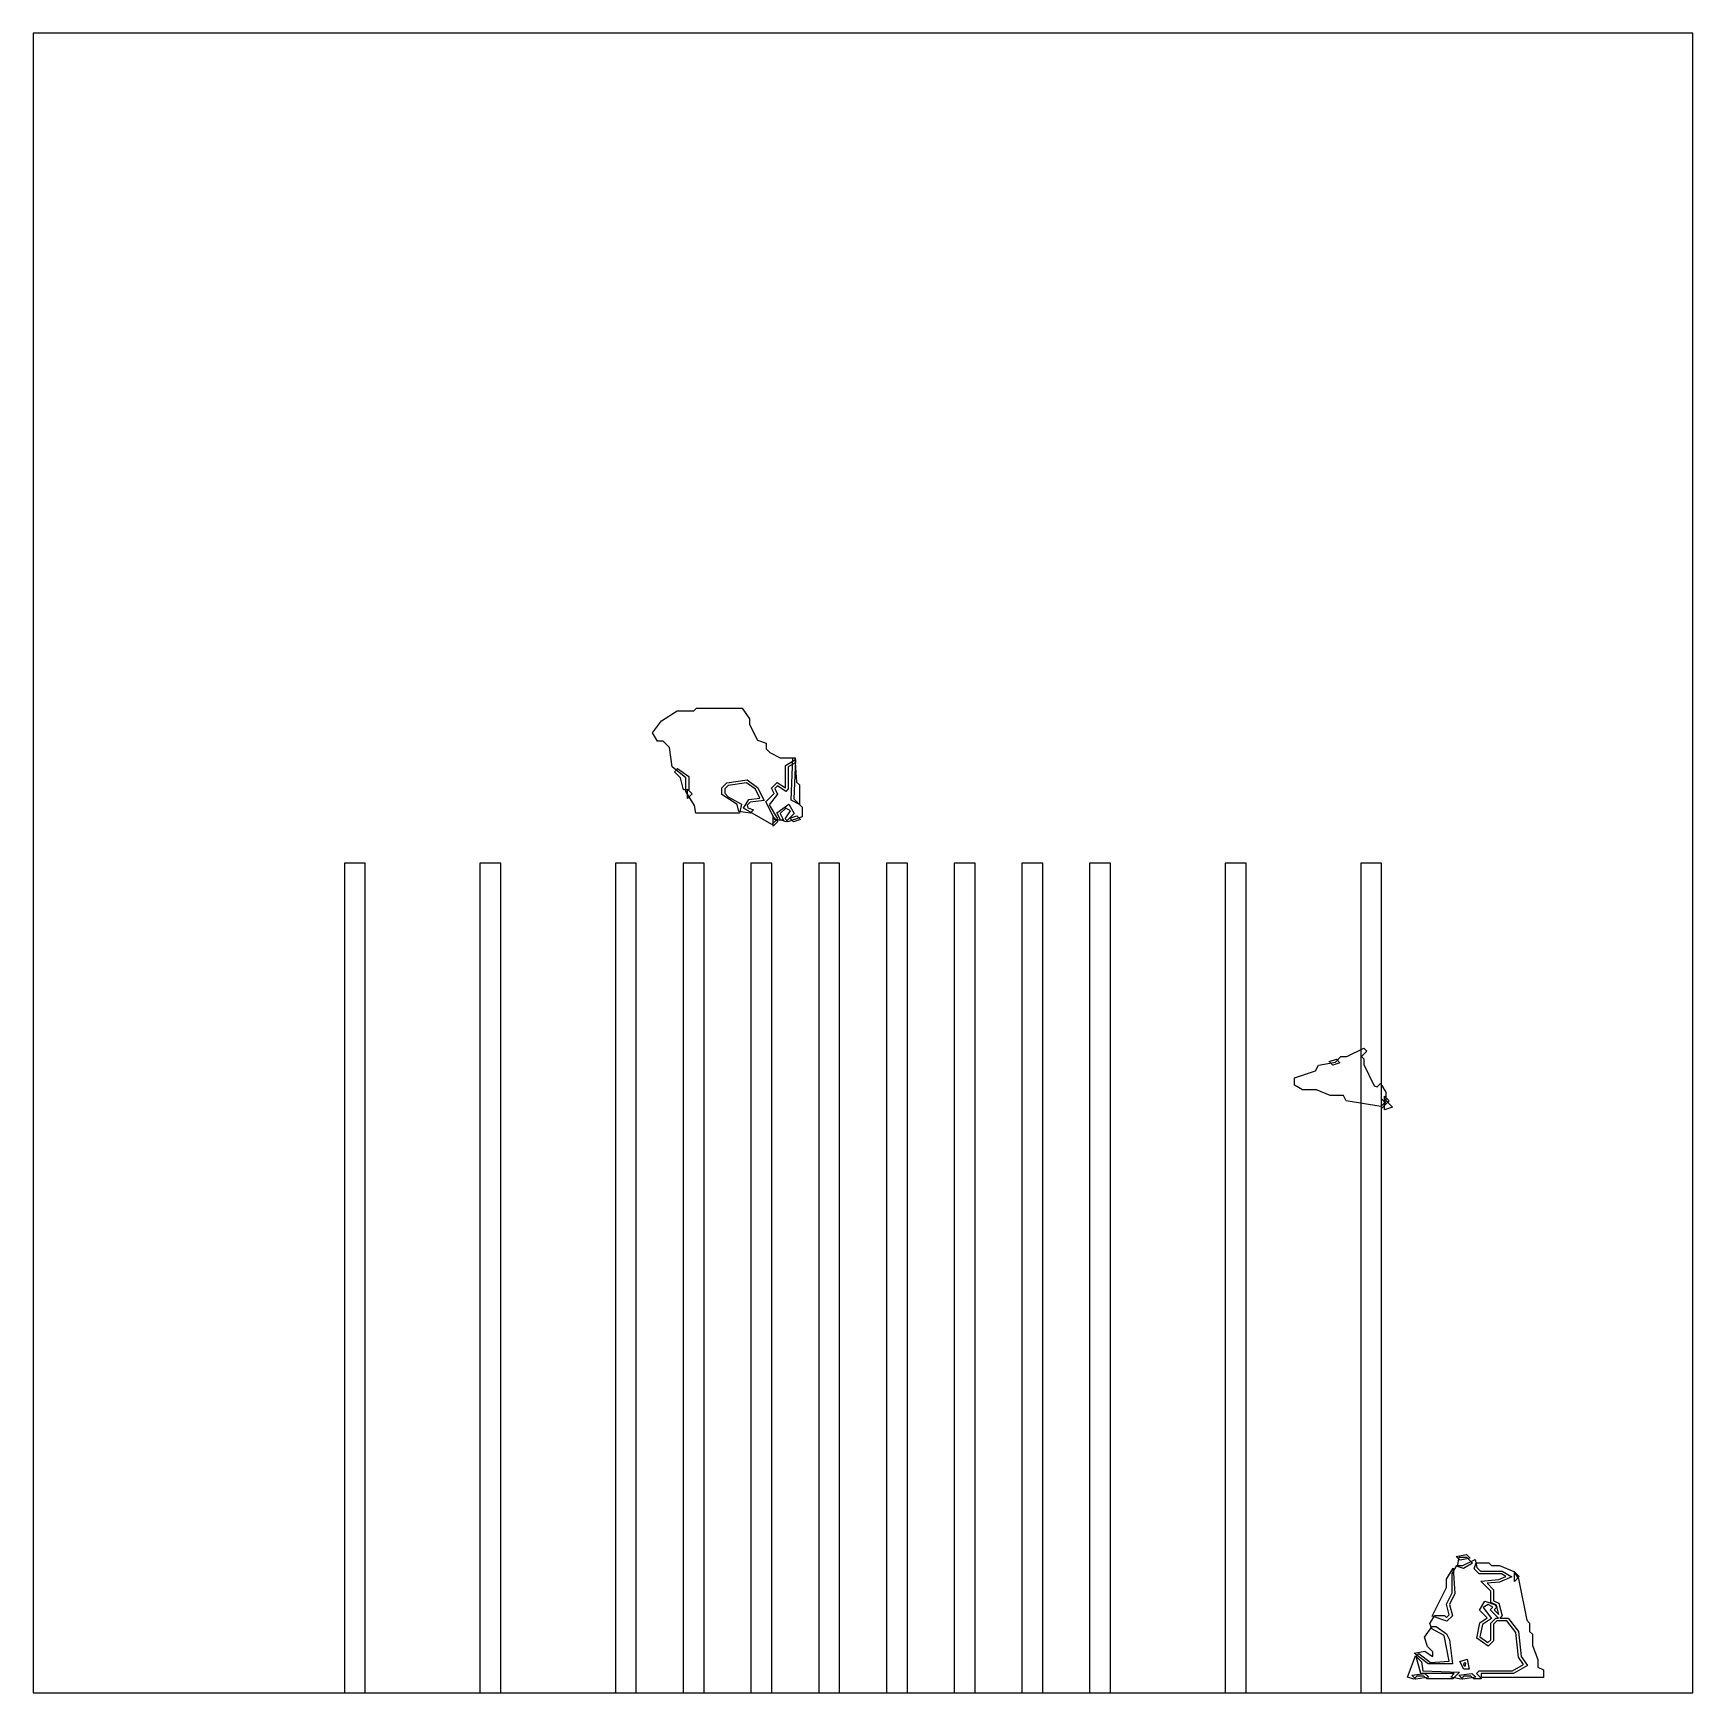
# Model space of a CAD drawing. Header units: millimetres. Extents: x 0 to 283, y 0 to 283.
import ezdxf

# ---------------------------------------------------------------- set-up
doc = ezdxf.new("R2010")
doc.units = ezdxf.units.MM
for name, color, linetype in [('CUT_OUTLINE', 5, 'Continuous'), ('CUT_SLOT', 1, 'Continuous'), ('ENG_D', 3, 'Continuous'), ('ENG_K', 2, 'Continuous'), ('ENG_L', 4, 'Continuous')]:
    doc.layers.add(name, color=color, linetype=linetype)

msp = doc.modelspace()

# ---------------------------------------------------------------- linework, layer by layer
at = {"layer": 'CUT_OUTLINE'}
msp.add_lwpolyline([(0, 0), (282.84, 0), (282.84, 282.84), (0, 282.84), (0, 0)], close=True, dxfattribs=at)
at = {"layer": 'CUT_SLOT'}
for points in [[(53.04, 0), (56.6, 0), (56.6, 141.42), (53.04, 141.42), (53.04, 0)], [(76.13, 0), (79.69, 0), (79.69, 141.42), (76.13, 141.42), (76.13, 0)], [(99.22, 0), (102.79, 0), (102.79, 141.42), (99.22, 141.42), (99.22, 0)], [(110.77, 0), (114.34, 0), (114.34, 141.42), (110.77, 141.42), (110.77, 0)], [(122.32, 0), (125.88, 0), (125.88, 141.42), (122.32, 141.42), (122.32, 0)], [(133.87, 0), (137.43, 0), (137.43, 141.42), (133.87, 141.42), (133.87, 0)], [(145.41, 0), (148.98, 0), (148.98, 141.42), (145.41, 141.42), (145.41, 0)], [(156.96, 0), (160.52, 0), (160.52, 141.42), (156.96, 141.42), (156.96, 0)], [(168.51, 0), (172.07, 0), (172.07, 141.42), (168.51, 141.42), (168.51, 0)], [(180.05, 0), (183.62, 0), (183.62, 141.42), (180.05, 141.42), (180.05, 0)], [(203.15, 0), (206.71, 0), (206.71, 141.42), (203.15, 141.42), (203.15, 0)], [(226.24, 0), (229.81, 0), (229.81, 141.42), (226.24, 141.42), (226.24, 0)]]:
    msp.add_lwpolyline(points, close=True, dxfattribs=at)
at = {"layer": 'ENG_D'}
for points in [[(124.87, 151.84), (126.29, 153.25), (125.81, 154.2), (126.78, 155.16), (128.19, 154.22), (128.22, 154.25), (128.22, 158.05), (129.89, 159.05), (129.64, 152.36), (131.05, 150.95), (131.05, 149.27), (128.63, 148.46), (128.15, 148.93), (129.07, 150.3), (128.26, 150.79), (127.33, 149.86), (127.9, 148.73), (126.43, 148.73), (124.87, 151.84)], [(110.83, 153.91), (110.33, 155.91), (109.27, 156.98), (109.81, 157.52), (111.72, 156.16), (111.72, 153.91), (110.83, 153.91)], [(120.25, 150.17), (120, 151.41), (117.38, 153.08), (117.38, 154.25), (118.21, 155.08), (121.68, 155.57), (123.46, 154.31), (124.58, 152.07), (122.2, 151.8), (121.66, 151.26), (121.81, 150.8), (122.77, 150.48), (122.18, 149.89), (120.25, 150.17)], [(111.49, 154.01), (112.29, 153.21), (111.49, 152.4), (111.49, 154.01)], [(126.91, 148.49), (126.1, 147.69), (126.1, 149.3), (126.91, 148.49)], [(222.1, 107.99), (222.7, 107.38), (221.5, 106.97), (220.89, 107.58), (222.1, 107.99)], [(229.81, 99.6), (229.81, 101.21), (230.61, 100.41), (229.81, 99.6)], [(230.28, 100.08), (230.28, 101.69), (231.09, 100.88), (230.28, 100.08)], [(236.15, 6.68), (238.13, 5.19), (241.31, 5.4), (240.44, 9.75), (238.34, 10.92), (238.04, 11.81), (238.87, 13.2), (240.51, 13.2), (240.89, 12.83), (241.33, 13.27), (240.87, 15.11), (241.83, 17.03), (241.83, 20.34), (242.64, 21.68), (243.66, 21.68), (245.77, 22.74), (246.05, 21.33), (246.64, 20.74), (250.38, 20.74), (252.01, 19.76), (249.9, 18.86), (247.77, 18.67), (248.9, 17.54), (248.9, 15.7), (249.81, 15.25), (250.34, 13.13), (249.94, 12.73), (251.37, 12.73), (253.14, 10.46), (253.61, 6.21), (254.66, 4.63), (252.26, 3.3), (246.78, 3.3), (246.78, 2.36), (245.5, 2.36), (245.03, 2.83), (243.81, 2.83), (243.32, 2.34), (241.59, 2.68), (242.2, 3.3), (236.47, 3.3), (235.67, 6.2), (236.15, 6.68)], [(244.9, 22.95), (243.17, 22.61), (242.53, 23.24), (244.27, 23.59), (244.9, 22.95)], [(252.44, 20.6), (253.24, 19.8), (252.44, 18.99), (252.44, 20.6)], [(249.75, 12.73), (248.33, 14.14), (248.76, 14.57), (247.96, 15.05), (247.13, 14.55), (248.53, 12.67), (246.99, 11.64), (246.57, 9.53), (247.93, 8.56), (248.43, 9.05), (248.43, 11.88), (249.28, 12.73), (249.75, 12.73)], [(237.2, 3.31), (237.85, 2.66), (235.62, 2.34), (234.97, 3), (237.2, 3.31)], [(244.04, 4.49), (244.15, 5.03), (243.87, 5.12), (243.75, 4.78), (244.04, 4.49)]]:
    msp.add_lwpolyline(points, close=True, dxfattribs=at)
at = {"layer": 'ENG_K'}
for points in [[(129.16, 152.12), (129.45, 159.33), (129.78, 159.34), (130.1, 155.2), (130.58, 154.72), (130.58, 151.41), (129.16, 152.12)], [(128.96, 149.07), (130.17, 149.47), (130.78, 148.86), (129.57, 148.46), (128.96, 149.07)], [(230.28, 101.21), (231.66, 99.83), (230.28, 99.38), (230.28, 101.21)], [(240.89, 17.97), (240.89, 19.39), (242.02, 21.27), (242.31, 16.92), (241.37, 15.06), (241.86, 13.13), (240.95, 12.22), (238.43, 13.06), (240.89, 17.97)], [(245.98, 3.3), (246.45, 3.77), (252.14, 3.77), (253.98, 4.8), (253.15, 6.05), (252.68, 10.28), (251.14, 12.26), (249.47, 12.26), (248.9, 11.69), (248.9, 8.86), (247.98, 7.94), (246.05, 9.32), (246.57, 11.93), (247.82, 12.76), (246.48, 14.11), (247.38, 15.6), (249.03, 15.06), (249.47, 14.61), (249, 14.14), (249.8, 13.34), (249.41, 14.92), (248.43, 15.41), (248.43, 17.34), (246.73, 19.05), (249.79, 19.32), (250.98, 19.83), (250.25, 20.27), (246.45, 20.27), (245.57, 21.15), (245.9, 22.16), (248.06, 22.16), (248.53, 21.68), (249.89, 21.68), (252.36, 20.7), (253.13, 19.41), (254.54, 12.37), (255.03, 11.88), (255.03, 10.47), (255.5, 10), (255.5, 8.06), (256.44, 5.7), (256.44, 4.39), (257.39, 3.92), (257.39, 2.59), (246.68, 2.59), (245.98, 3.3)], [(235.61, 6.32), (236.63, 5.3), (236.85, 3.76), (243.08, 3.51), (241.93, 2.36), (237.49, 2.36), (237.02, 2.83), (235.8, 2.83), (235.29, 2.32), (234.22, 2.68), (235.61, 6.32)]]:
    msp.add_lwpolyline(points, close=True, dxfattribs=at)
at = {"layer": 'ENG_L'}
for points in [[(121.95, 152.25), (123.85, 152.46), (123.09, 153.99), (121.56, 155.08), (118.43, 154.63), (117.85, 154.05), (117.85, 153.3), (118.47, 152.69), (120.71, 151.44), (120.4, 149.91), (112.94, 149.91), (112.68, 151.23), (111.25, 153.61), (111.25, 155.92), (108.91, 157.79), (108.44, 161.11), (107.38, 162.16), (106.4, 162.16), (105.55, 163.59), (107.08, 165.64), (109.77, 167.35), (112.57, 167.35), (113.04, 167.82), (120.8, 167.82), (122.09, 166.01), (122.09, 165.05), (123.44, 162.36), (124.92, 161.86), (124.92, 160.85), (125.53, 160.24), (127.33, 159.33), (129.87, 159.33), (129.87, 158.49), (128.69, 157.79), (128.69, 154.05), (128.25, 153.61), (126.84, 154.55), (126.39, 154.1), (126.85, 153.18), (125.44, 151.31), (126.87, 148.93), (125.9, 147.96), (121.06, 150.77), (121.95, 152.25)], [(126.74, 149.98), (128.76, 151.43), (129.7, 149.87), (128.29, 148.46), (127.35, 148.77), (126.74, 149.98)], [(223.3, 101.82), (221.04, 101.82), (218.69, 102.77), (216.31, 102.77), (214.96, 103.58), (214.96, 104.82), (218.56, 106.02), (219.05, 106.99), (221.92, 107.46), (222.88, 108.42), (223.86, 108.42), (226.79, 109.89), (227.31, 109.37), (226.37, 108.42), (226.75, 108.05), (226.75, 107.06), (228.56, 103.43), (229.04, 103.27), (229.62, 103.85), (230.52, 102.36), (230.52, 100.78), (229.65, 99.92), (223.76, 100.9), (223.3, 101.82)], [(243.05, 23.1), (244.29, 23.1), (245.27, 22.11), (243.74, 21.19), (242.74, 21.53), (243.05, 23.1)], [(235.37, 6.73), (237.17, 7.09), (238.5, 6.2), (238.53, 6.23), (238.53, 6.97), (237.62, 7.89), (237.09, 9.47), (238.41, 11.31), (239.08, 11.31), (240.84, 10.06), (241.35, 9.03), (241.86, 4.95), (237.75, 4.95), (235.37, 6.73)], [(243.15, 5.32), (244.37, 5.73), (244.71, 4.01), (243.81, 4.01), (243.15, 5.32)], [(245.21, 3.31), (245.87, 2.66), (243.63, 2.34), (242.98, 3), (245.21, 3.31)]]:
    msp.add_lwpolyline(points, close=True, dxfattribs=at)

doc.saveas('drawing.dxf')
